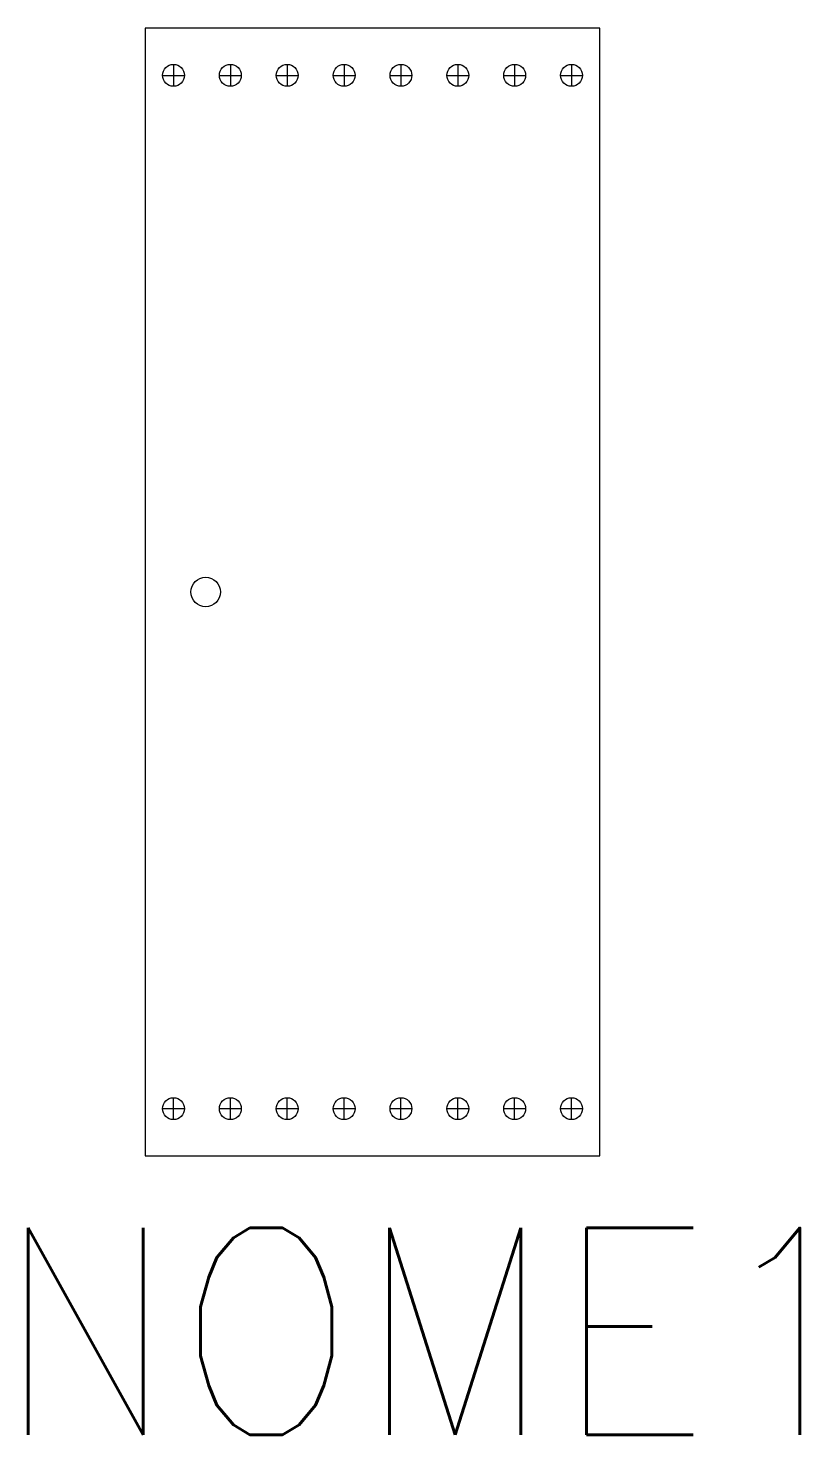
# Model space of a CAD drawing. Header units: millimetres. Extents: x -0.9 to 5.1, y -10.9 to 0.
import ezdxf
from ezdxf.enums import TextEntityAlignment as Align

# ---------------------------------------------------------------- set-up
doc = ezdxf.new("R2010")
doc.units = ezdxf.units.MM
doc.styles.add('ROMANS', font='romans', dxfattribs={"height": 2})

msp = doc.modelspace()

# ---------------------------------------------------------------- linework, layer by layer
at = {"color": 7}
for p, q in [((0.22, -0.28), (0.22, -0.449)), ((0.66, -0.28), (0.66, -0.449)), ((1.1, -0.28), (1.1, -0.449)), ((1.54, -0.28), (1.54, -0.449)), ((1.98, -0.28), (1.98, -0.449)), ((2.42, -0.28), (2.42, -0.449)), ((2.86, -0.28), (2.86, -0.449)), ((3.3, -0.28), (3.3, -0.449)), ((0.135, -0.365), (0.305, -0.365)), ((0.575, -0.365), (0.745, -0.365)), ((1.015, -0.365), (1.185, -0.365)), ((1.455, -0.365), (1.625, -0.365)), ((1.895, -0.365), (2.065, -0.365)), ((2.335, -0.365), (2.505, -0.365)), ((2.775, -0.365), (2.945, -0.365)), ((3.215, -0.365), (3.385, -0.365)), ((0.135, -8.355), (0.305, -8.355)), ((0.22, -8.44), (0.22, -8.271)), ((0.575, -8.355), (0.745, -8.355)), ((0.66, -8.44), (0.66, -8.271)), ((1.015, -8.355), (1.185, -8.355)), ((1.1, -8.44), (1.1, -8.271)), ((1.455, -8.355), (1.625, -8.355)), ((1.54, -8.44), (1.54, -8.271)), ((1.895, -8.355), (2.065, -8.355)), ((1.98, -8.44), (1.98, -8.271)), ((2.335, -8.355), (2.505, -8.355)), ((2.42, -8.44), (2.42, -8.271)), ((2.775, -8.355), (2.945, -8.355)), ((2.86, -8.44), (2.86, -8.271)), ((3.215, -8.355), (3.385, -8.355)), ((3.3, -8.44), (3.3, -8.271))]:
    msp.add_line(p, q, dxfattribs=at)
msp.add_lwpolyline([(0, -8.72), (3.52, -8.72), (3.52, 0), (0, 0)], close=True, dxfattribs=at)
for centre in [(0.22, -0.365), (0.66, -0.365), (1.1, -0.365), (1.54, -0.365), (1.98, -0.365), (2.42, -0.365), (2.86, -0.365), (3.3, -0.365), (0.22, -8.355), (0.66, -8.355), (1.1, -8.355), (1.54, -8.355), (1.98, -8.355), (2.42, -8.355), (2.86, -8.355), (3.3, -8.355)]:
    msp.add_circle(centre, 0.0845, dxfattribs=at)
at = {"color": 1, "ltscale": 0.1}
msp.add_circle((0.469, -4.36), 0.114, dxfattribs=at)

# ---------------------------------------------------------------- texts
at = {"color": 9, "style": 'ROMANS', "width": 0.910446}
msp.add_attdef('NOME1', text='', height=1.6, dxfattribs=at).set_placement((-1.159, -10.877), (5.639, -10.877), align=Align.FIT)

doc.saveas('drawing.dxf')
